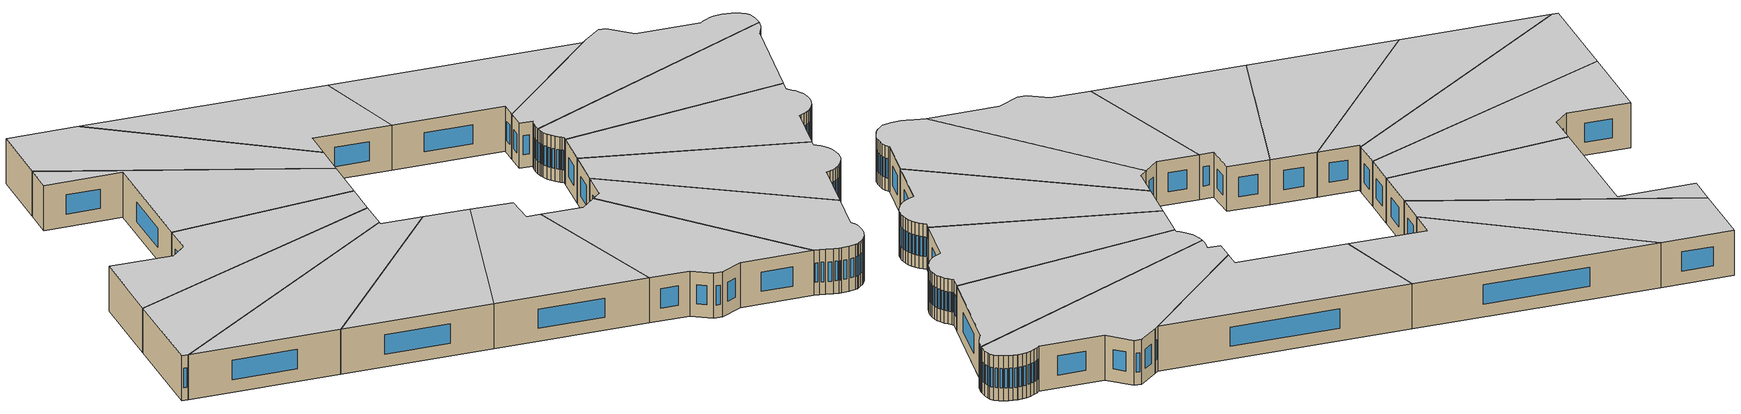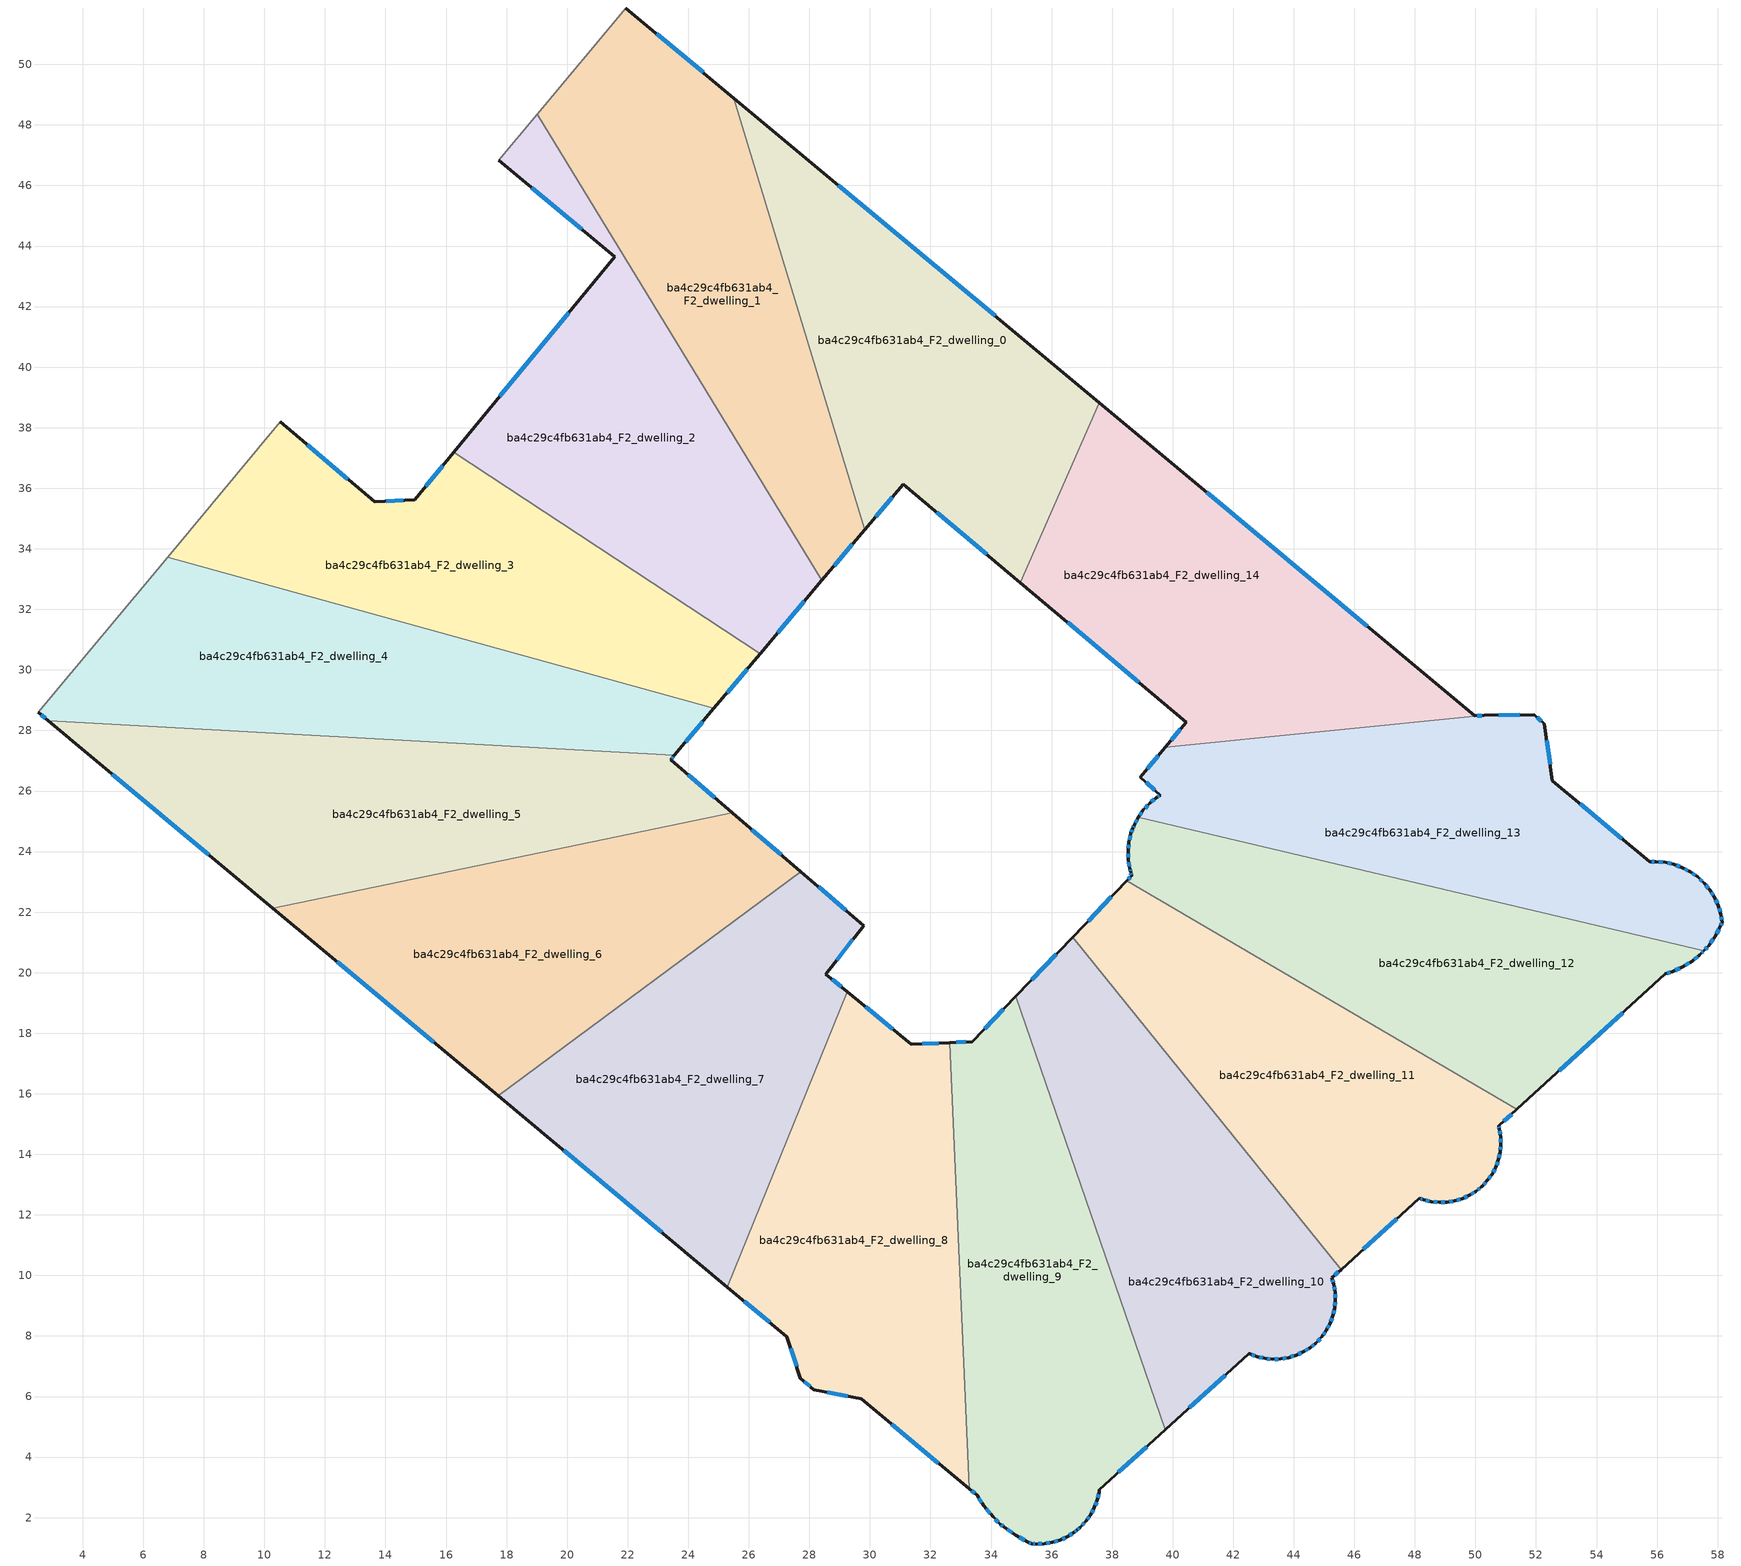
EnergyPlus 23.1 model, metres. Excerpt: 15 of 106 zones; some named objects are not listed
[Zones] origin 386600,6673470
ba4c29c4fb631ab4_F2_dwelling_0
 floor to ba4c29c4fb631ab4_F1_dwelling_0 (EU_floor_Construction): 37.58,38.82 34.97,32.89 31.1,36.14 29.83,34.63 25.51,48.88 z6
 wall outside (EU_wall_Construction): 29.83,34.63 31.1,36.14 34.97,32.89 / 37.58,38.82 25.51,48.88 z6:9
 wall to ba4c29c4fb631ab4_F2_dwelling_1 (EU_wall_Construction): 25.51,48.88 29.83,34.63 z6:9
 wall to ba4c29c4fb631ab4_F2_dwelling_14 (EU_wall_Construction): 34.97,32.89 37.58,38.82 z6:9
 window (EU_Window_Construction): 32.21,35.21 33.86,33.81 / 30.19,35.06 30.74,35.71 / 34.13,41.69 28.96,46.01 z6.86:8.14
 ceiling to ba4c29c4fb631ab4_F3_dwelling_0 (EU_floor_Construction): 34.97,32.89 37.58,38.82 25.51,48.88 29.83,34.63 31.1,36.14 z9
ba4c29c4fb631ab4_F2_dwelling_1
 floor to ba4c29c4fb631ab4_F1_dwelling_1 (EU_floor_Construction): 25.51,48.88 29.83,34.63 28.41,32.95 19.01,48.36 21.93,51.86 z6
 wall outside (EU_wall_Construction): 28.41,32.95 29.83,34.63 / 25.51,48.88 21.93,51.86 z6:9
 wall to ba4c29c4fb631ab4_F2_dwelling_2 (EU_wall_Construction): 19.01,48.36 28.41,32.95 z6:9
 wall adiabatic (EU_wall_Construction): 21.93,51.86 19.01,48.36 z6:9
 window (EU_Window_Construction): 28.82,33.43 29.42,34.15 / 24.49,49.73 22.95,51.01 z6.86:8.14
 ceiling to ba4c29c4fb631ab4_F3_dwelling_1 (EU_floor_Construction): 28.41,32.95 29.83,34.63 25.51,48.88 21.93,51.86 19.01,48.36 z9
ba4c29c4fb631ab4_F2_dwelling_10
 floor to ba4c29c4fb631ab4_F1_dwelling_10 (EU_floor_Construction): 36.7,21.17 45.56,10.19 45.26,9.92 45.32,9.71 45.37,9.45 45.38,9.18 45.35,8.92 45.29,8.66 45.2,8.42 45.08,8.18 44.92,7.97 44.74,7.78 44.72,7.76 44.54,7.61 44.32,7.47 44.08,7.36 43.83,7.29 43.57,7.24 43.3,7.23 43.04,7.26 42.79,7.32 42.54,7.41 42.52,7.42 39.76,4.91 34.82,19.21 z6
 wall outside (EU_wall_Construction): 39.76,4.91 42.52,7.42 42.54,7.41 42.79,7.32 43.04,7.26 43.3,7.23 43.57,7.24 43.83,7.29 44.08,7.36 44.32,7.47 44.54,7.61 44.72,7.76 44.74,7.78 44.92,7.97 45.08,8.18 45.2,8.42 45.29,8.66 45.35,8.92 45.38,9.18 45.37,9.45 45.32,9.71 45.26,9.92 45.56,10.19 / 36.7,21.17 34.82,19.21 z6:9
 wall to ba4c29c4fb631ab4_F2_dwelling_9 (EU_wall_Construction): 34.82,19.21 39.76,4.91 z6:9
 wall to ba4c29c4fb631ab4_F2_dwelling_11 (EU_wall_Construction): 45.56,10.19 36.7,21.17 z6:9
 window (EU_Window_Construction): 45.35,9.52 45.34,9.63 / 45.37,9.26 45.37,9.37 / 45.36,8.99 45.37,9.11 / 45.31,8.74 45.33,8.85 / 45.23,8.49 45.27,8.59 / 45.11,8.25 45.16,8.35 / 44.97,8.03 45.03,8.12 / 44.8,7.83 44.87,7.92 / 44.59,7.65 44.67,7.71 / 44.38,7.51 44.48,7.57 / 44.15,7.39 44.25,7.44 / 43.9,7.31 44.01,7.34 / 43.64,7.25 43.75,7.27 / 43.38,7.23 43.49,7.24 / 43.12,7.25 43.23,7.24 / 42.86,7.3 42.97,7.27 / 42.61,7.38 42.72,7.34 / 40.55,5.63 41.73,6.7 / 36.16,20.61 35.35,19.77 / 45.35,10 45.47,10.12 / 45.3,9.77 45.28,9.86 z6.86:8.14
 ceiling to ba4c29c4fb631ab4_F3_dwelling_10 (EU_floor_Construction): 44.32,7.47 44.54,7.61 44.72,7.76 44.74,7.78 44.92,7.97 45.08,8.18 45.2,8.42 45.29,8.66 45.35,8.92 45.38,9.18 45.37,9.45 45.32,9.71 45.26,9.92 45.56,10.19 36.7,21.17 34.82,19.21 39.76,4.91 42.52,7.42 42.54,7.41 42.79,7.32 43.04,7.26 43.3,7.23 43.57,7.24 43.83,7.29 44.08,7.36 z9
ba4c29c4fb631ab4_F2_dwelling_11
 floor to ba4c29c4fb631ab4_F1_dwelling_11 (EU_floor_Construction): 51.36,15.48 50.77,14.94 50.79,14.84 50.83,14.59 50.84,14.33 50.82,14.07 50.76,13.82 50.67,13.58 50.55,13.35 50.4,13.14 50.22,12.95 50.2,12.93 50.02,12.78 49.8,12.65 49.57,12.54 49.32,12.46 49.06,12.42 48.8,12.41 48.55,12.44 48.29,12.49 48.14,12.55 45.56,10.19 36.7,21.17 38.48,23.03 z6
 wall outside (EU_wall_Construction): 45.56,10.19 48.14,12.55 48.29,12.49 48.55,12.44 48.8,12.41 49.06,12.42 49.32,12.46 49.57,12.54 49.8,12.65 50.02,12.78 50.2,12.93 50.22,12.95 50.4,13.14 50.55,13.35 50.67,13.58 50.76,13.82 50.82,14.07 50.84,14.33 50.83,14.59 50.79,14.84 50.77,14.94 51.36,15.48 / 38.48,23.03 36.7,21.17 z6:9
 wall to ba4c29c4fb631ab4_F2_dwelling_12 (EU_wall_Construction): 51.36,15.48 38.48,23.03 z6:9
 window (EU_Window_Construction): 50.82,14.66 50.8,14.77 / 50.84,14.4 50.84,14.51 / 50.83,14.15 50.84,14.26 / 50.78,13.89 50.8,14 / 50.7,13.65 50.73,13.75 / 50.58,13.41 50.64,13.51 / 50.44,13.2 50.51,13.29 / 50.27,13 50.35,13.08 / 50.07,12.82 50.15,12.89 / 49.86,12.69 49.96,12.74 / 49.63,12.57 49.73,12.62 / 49.39,12.48 49.5,12.52 / 49.14,12.43 49.25,12.45 / 48.88,12.41 48.99,12.42 / 48.62,12.43 48.73,12.42 / 48.37,12.48 48.47,12.45 / 48.19,12.53 48.25,12.51 / 46.3,10.87 47.4,11.87 / 37.97,22.5 37.21,21.7 / 50.94,15.09 51.19,15.33 / 50.78,14.87 50.77,14.91 z6.86:8.14
 ceiling to ba4c29c4fb631ab4_F3_dwelling_11 (EU_floor_Construction): 49.8,12.65 50.02,12.78 50.2,12.93 50.22,12.95 50.4,13.14 50.55,13.35 50.67,13.58 50.76,13.82 50.82,14.07 50.84,14.33 50.83,14.59 50.79,14.84 50.77,14.94 51.36,15.48 38.48,23.03 36.7,21.17 45.56,10.19 48.14,12.55 48.29,12.49 48.55,12.44 48.8,12.41 49.06,12.42 49.32,12.46 49.57,12.54 z9
ba4c29c4fb631ab4_F2_dwelling_12
 floor to ba4c29c4fb631ab4_F1_dwelling_12 (EU_floor_Construction): 57.55,20.73 57.45,20.62 57.41,20.59 57.16,20.38 56.84,20.19 56.51,20.03 56.27,19.96 51.36,15.48 38.48,23.03 38.65,23.2 38.61,23.33 38.59,23.43 38.54,23.72 38.53,24.02 38.56,24.31 38.62,24.6 38.68,24.76 38.72,24.88 38.86,25.13 z6
 wall outside (EU_wall_Construction): 51.36,15.48 56.27,19.96 56.51,20.03 56.84,20.19 57.16,20.38 57.41,20.59 57.45,20.62 57.55,20.73 / 38.86,25.13 38.72,24.88 38.68,24.76 38.62,24.6 38.56,24.31 38.53,24.02 38.54,23.72 38.59,23.43 38.61,23.33 38.65,23.2 38.48,23.03 z6:9
 wall to ba4c29c4fb631ab4_F2_dwelling_13 (EU_wall_Construction): 57.55,20.73 38.86,25.13 z6:9
 window (EU_Window_Construction): 57.23,20.44 57.34,20.53 / 56.93,20.24 57.07,20.33 / 56.6,20.08 56.75,20.14 / 56.34,19.98 56.44,20.01 / 52.77,16.76 54.87,18.68 / 38.6,23.15 38.53,23.08 / 38.62,23.29 38.64,23.24 / 38.59,23.4 38.61,23.36 / 38.55,23.64 38.57,23.52 / 38.53,23.93 38.54,23.81 / 38.55,24.23 38.54,24.1 / 38.6,24.52 38.57,24.39 / 38.66,24.72 38.64,24.65 / 38.71,24.84 38.69,24.79 / 38.82,25.06 38.76,24.95 / 57.48,20.65 57.52,20.7 z6.86:8.14
 ceiling to ba4c29c4fb631ab4_F3_dwelling_12 (EU_floor_Construction): 56.27,19.96 56.51,20.03 56.84,20.19 57.16,20.38 57.41,20.59 57.45,20.62 57.55,20.73 38.86,25.13 38.72,24.88 38.68,24.76 38.62,24.6 38.56,24.31 38.53,24.02 38.54,23.72 38.59,23.43 38.61,23.33 38.65,23.2 38.48,23.03 51.36,15.48 z9
ba4c29c4fb631ab4_F2_dwelling_13
 floor to ba4c29c4fb631ab4_F1_dwelling_13 (EU_floor_Construction): 56.56,23.58 56.83,23.47 57.09,23.33 57.34,23.16 57.35,23.15 57.55,22.96 57.74,22.73 57.9,22.48 58.02,22.21 58.11,21.93 58.15,21.67 58.09,21.53 57.92,21.2 57.7,20.89 57.55,20.73 38.86,25.13 39.03,25.38 39.23,25.59 39.46,25.78 39.6,25.87 38.93,26.45 39.75,27.44 50.3,28.49 51.94,28.52 52.28,28.22 52.54,26.34 55.76,23.67 55.97,23.67 56.27,23.64 z6
 wall outside (EU_wall_Construction): 57.55,20.73 57.7,20.89 57.92,21.2 58.09,21.53 58.15,21.67 58.11,21.93 58.02,22.21 57.9,22.48 57.74,22.73 57.55,22.96 57.35,23.15 57.34,23.16 57.09,23.33 56.83,23.47 56.56,23.58 56.27,23.64 55.97,23.67 55.76,23.67 52.54,26.34 52.28,28.22 51.94,28.52 50.3,28.49 / 39.75,27.44 38.93,26.45 39.6,25.87 39.46,25.78 39.23,25.59 39.03,25.38 38.86,25.13 z6:9
 wall to ba4c29c4fb631ab4_F2_dwelling_14 (EU_wall_Construction): 50.3,28.49 39.75,27.44 z6:9
 window (EU_Window_Construction): 56.75,23.5 56.64,23.55 / 57.02,23.37 56.91,23.43 / 57.27,23.21 57.16,23.28 / 57.5,23.01 57.41,23.09 / 57.69,22.8 57.61,22.89 / 57.85,22.55 57.79,22.66 / 57.98,22.29 57.93,22.4 / 58.08,22.01 58.04,22.13 / 58.14,21.74 58.12,21.85 / 58.11,21.57 58.14,21.63 / 57.97,21.29 58.04,21.43 / 57.76,20.98 57.86,21.11 / 57.59,20.77 57.66,20.85 / 38.99,25.31 38.91,25.2 / 39.18,25.53 39.09,25.44 / 39.4,25.72 39.3,25.64 / 39.56,25.84 39.5,25.8 / 39.12,26.28 39.41,26.03 / 39.52,27.16 39.17,26.73 / 51.47,28.51 50.77,28.5 / 52.18,28.3 52.04,28.43 / 52.47,26.88 52.35,27.68 / 54.84,24.43 53.46,25.58 / 55.91,23.67 55.82,23.67 / 56.18,23.65 56.06,23.66 / 56.47,23.59 56.35,23.62 z6.86:8.14
 ceiling to ba4c29c4fb631ab4_F3_dwelling_13 (EU_floor_Construction): 57.7,20.89 57.92,21.2 58.09,21.53 58.15,21.67 58.11,21.93 58.02,22.21 57.9,22.48 57.74,22.73 57.55,22.96 57.35,23.15 57.34,23.16 57.09,23.33 56.83,23.47 56.56,23.58 56.27,23.64 55.97,23.67 55.76,23.67 52.54,26.34 52.28,28.22 51.94,28.52 50.3,28.49 39.75,27.44 38.93,26.45 39.6,25.87 39.46,25.78 39.23,25.59 39.03,25.38 38.86,25.13 57.55,20.73 z9
ba4c29c4fb631ab4_F2_dwelling_14
 floor to ba4c29c4fb631ab4_F1_dwelling_14 (EU_floor_Construction): 50.3,28.49 39.75,27.44 40.44,28.28 34.97,32.89 37.58,38.82 49.97,28.49 z6
 wall outside (EU_wall_Construction): 34.97,32.89 40.44,28.28 39.75,27.44 / 50.3,28.49 49.97,28.49 37.58,38.82 z6:9
 window (EU_Window_Construction): 40.25,28.04 39.95,27.68 / 36.53,31.57 38.88,29.59 / 46.43,31.44 41.12,35.87 / 50.2,28.49 50.06,28.49 z6.86:8.14
 ceiling to ba4c29c4fb631ab4_F3_dwelling_14 (EU_floor_Construction): 50.3,28.49 49.97,28.49 37.58,38.82 34.97,32.89 40.44,28.28 39.75,27.44 z9
ba4c29c4fb631ab4_F2_dwelling_2
 floor to ba4c29c4fb631ab4_F1_dwelling_2 (EU_floor_Construction): 21.57,43.64 17.74,46.83 19.01,48.36 28.41,32.95 26.38,30.54 16.26,37.19 z6
 wall outside (EU_wall_Construction): 26.38,30.54 28.41,32.95 / 17.74,46.83 21.57,43.64 16.26,37.19 z6:9
 wall adiabatic (EU_wall_Construction): 19.01,48.36 17.74,46.83 z6:9
 wall to ba4c29c4fb631ab4_F2_dwelling_3 (EU_wall_Construction): 16.26,37.19 26.38,30.54 z6:9
 window (EU_Window_Construction): 26.96,31.23 27.83,32.26 / 20.05,41.8 17.78,39.03 / 18.83,45.92 20.48,44.56 z6.86:8.14
 ceiling to ba4c29c4fb631ab4_F3_dwelling_2 (EU_floor_Construction): 26.38,30.54 28.41,32.95 19.01,48.36 17.74,46.83 21.57,43.64 16.26,37.19 z9
ba4c29c4fb631ab4_F2_dwelling_3
 floor to ba4c29c4fb631ab4_F1_dwelling_3 (EU_floor_Construction): 26.38,30.54 24.85,28.73 6.8,33.72 10.53,38.19 13.65,35.55 14.97,35.62 16.26,37.19 z6
 wall outside (EU_wall_Construction): 16.26,37.19 14.97,35.62 13.65,35.55 10.53,38.19 / 24.85,28.73 26.38,30.54 z6:9
 wall to ba4c29c4fb631ab4_F2_dwelling_4 (EU_wall_Construction): 6.8,33.72 24.85,28.73 z6:9
 wall adiabatic (EU_wall_Construction): 10.53,38.19 6.8,33.72 z6:9
 window (EU_Window_Construction): 14.59,35.6 14.02,35.57 / 15.89,36.74 15.34,36.07 / 25.29,29.25 25.94,30.02 / 12.76,36.3 11.42,37.44 z6.86:8.14
 ceiling to ba4c29c4fb631ab4_F3_dwelling_3 (EU_floor_Construction): 24.85,28.73 26.38,30.54 16.26,37.19 14.97,35.62 13.65,35.55 10.53,38.19 6.8,33.72 z9
ba4c29c4fb631ab4_F2_dwelling_4
 floor to ba4c29c4fb631ab4_F1_dwelling_4 (EU_floor_Construction): 24.85,28.73 23.53,27.17 2.86,28.32 2.53,28.59 6.8,33.72 z6
 wall outside (EU_wall_Construction): 23.53,27.17 24.85,28.73 / 2.53,28.59 2.86,28.32 z6:9
 wall to ba4c29c4fb631ab4_F2_dwelling_5 (EU_wall_Construction): 2.86,28.32 23.53,27.17 z6:9
 wall adiabatic (EU_wall_Construction): 6.8,33.72 2.53,28.59 z6:9
 window (EU_Window_Construction): 23.91,27.62 24.47,28.29 / 2.63,28.51 2.77,28.4 z6.86:8.14
 ceiling to ba4c29c4fb631ab4_F3_dwelling_4 (EU_floor_Construction): 23.53,27.17 24.85,28.73 6.8,33.72 2.53,28.59 2.86,28.32 z9
ba4c29c4fb631ab4_F2_dwelling_5
 floor to ba4c29c4fb631ab4_F1_dwelling_5 (EU_floor_Construction): 23.53,27.17 23.42,27.03 25.45,25.28 10.28,22.13 2.86,28.32 z6
 wall outside (EU_wall_Construction): 25.45,25.28 23.42,27.03 23.53,27.17 / 2.86,28.32 10.28,22.13 z6:9
 wall to ba4c29c4fb631ab4_F2_dwelling_6 (EU_wall_Construction): 10.28,22.13 25.45,25.28 z6:9
 window (EU_Window_Construction): 23.45,27.07 23.5,27.13 / 24.87,25.78 24,26.53 / 4.98,26.55 8.16,23.9 z6.86:8.14
 ceiling to ba4c29c4fb631ab4_F3_dwelling_5 (EU_floor_Construction): 25.45,25.28 23.42,27.03 23.53,27.17 2.86,28.32 10.28,22.13 z9
ba4c29c4fb631ab4_F2_dwelling_6
 floor to ba4c29c4fb631ab4_F1_dwelling_6 (EU_floor_Construction): 27.71,23.34 17.72,15.93 10.28,22.13 25.45,25.28 z6
 wall outside (EU_wall_Construction): 27.71,23.34 25.45,25.28 / 10.28,22.13 17.72,15.93 z6:9
 wall to ba4c29c4fb631ab4_F2_dwelling_7 (EU_wall_Construction): 17.72,15.93 27.71,23.34 z6:9
 window (EU_Window_Construction): 27.07,23.9 26.1,24.73 / 12.41,20.36 15.59,17.7 z6.86:8.14
 ceiling to ba4c29c4fb631ab4_F3_dwelling_6 (EU_floor_Construction): 27.71,23.34 25.45,25.28 10.28,22.13 17.72,15.93 z9
ba4c29c4fb631ab4_F2_dwelling_7
 floor to ba4c29c4fb631ab4_F1_dwelling_7 (EU_floor_Construction): 29.79,21.56 28.55,19.95 29.25,19.37 25.29,9.62 17.72,15.93 27.71,23.34 z6
 wall outside (EU_wall_Construction): 29.25,19.37 28.55,19.95 29.79,21.56 27.71,23.34 / 17.72,15.93 25.29,9.62 z6:9
 wall to ba4c29c4fb631ab4_F2_dwelling_8 (EU_wall_Construction): 25.29,9.62 29.25,19.37 z6:9
 window (EU_Window_Construction): 29.2,22.07 28.31,22.83 / 28.9,20.41 29.44,21.1 / 29.05,19.53 28.75,19.78 / 19.88,14.13 23.13,11.42 z6.86:8.14
 ceiling to ba4c29c4fb631ab4_F3_dwelling_7 (EU_floor_Construction): 25.29,9.62 29.25,19.37 28.55,19.95 29.79,21.56 27.71,23.34 17.72,15.93 z9
ba4c29c4fb631ab4_F2_dwelling_8
 floor to ba4c29c4fb631ab4_F1_dwelling_8 (EU_floor_Construction): 32.63,17.69 33.28,2.95 29.71,5.93 28.15,6.23 27.71,6.6 27.25,7.98 25.29,9.62 29.25,19.37 31.36,17.63 z6
 wall outside (EU_wall_Construction): 25.29,9.62 27.25,7.98 27.71,6.6 28.15,6.23 29.71,5.93 33.28,2.95 / 32.63,17.69 31.36,17.63 29.25,19.37 z6:9
 wall to ba4c29c4fb631ab4_F2_dwelling_9 (EU_wall_Construction): 33.28,2.95 32.63,17.69 z6:9
 window (EU_Window_Construction): 27.83,6.49 28.02,6.33 / 27.38,7.59 27.58,6.99 / 25.85,9.15 26.69,8.45 / 30.76,18.13 29.86,18.87 / 32.27,17.67 31.72,17.65 / 30.73,5.08 32.26,3.8 / 28.6,6.14 29.26,6.02 z6.86:8.14
 ceiling to ba4c29c4fb631ab4_F3_dwelling_8 (EU_floor_Construction): 33.28,2.95 32.63,17.69 31.36,17.63 29.25,19.37 25.29,9.62 27.25,7.98 27.71,6.6 28.15,6.23 29.71,5.93 z9
ba4c29c4fb631ab4_F2_dwelling_9
 floor to ba4c29c4fb631ab4_F1_dwelling_9 (EU_floor_Construction): 34.82,19.21 39.76,4.91 37.58,2.92 37.57,2.85 37.51,2.59 37.42,2.33 37.29,2.1 37.14,1.88 36.95,1.68 36.83,1.58 36.75,1.51 36.52,1.37 36.28,1.26 36.02,1.18 35.76,1.14 35.49,1.13 35.35,1.14 35.24,1.19 34.81,1.41 34.42,1.69 34.31,1.78 34.07,2.02 33.76,2.39 33.54,2.74 33.28,2.95 32.63,17.69 33.38,17.72 z6
 wall outside (EU_wall_Construction): 33.28,2.95 33.54,2.74 33.76,2.39 34.07,2.02 34.31,1.78 34.42,1.69 34.81,1.41 35.24,1.19 35.35,1.14 35.49,1.13 35.76,1.14 36.02,1.18 36.28,1.26 36.52,1.37 36.75,1.51 36.83,1.58 36.95,1.68 37.14,1.88 37.29,2.1 37.42,2.33 37.51,2.59 37.57,2.85 37.58,2.92 39.76,4.91 / 34.82,19.21 33.38,17.72 32.63,17.69 z6:9
 window (EU_Window_Construction): 37.53,2.66 37.55,2.77 / 37.44,2.41 37.48,2.51 / 37.33,2.17 37.38,2.27 / 37.18,1.94 37.25,2.04 / 37.01,1.74 37.08,1.82 / 36.87,1.61 36.92,1.65 / 36.77,1.53 36.81,1.56 / 36.58,1.41 36.68,1.47 / 36.35,1.29 36.45,1.34 / 36.09,1.21 36.2,1.24 / 35.83,1.15 35.95,1.17 / 35.57,1.13 35.68,1.14 / 35.39,1.14 35.45,1.13 / 35.27,1.17 35.32,1.15 / 34.93,1.35 35.11,1.25 / 34.53,1.61 34.7,1.49 / 34.34,1.76 34.39,1.72 / 34.14,1.95 34.24,1.85 / 33.85,2.29 33.98,2.13 / 33.6,2.64 33.7,2.49 / 33.36,2.89 33.47,2.8 / 33.17,17.71 32.85,17.7 / 34.41,18.79 33.79,18.15 / 38.2,3.49 39.14,4.34 z6.86:8.14
 ceiling to ba4c29c4fb631ab4_F3_dwelling_9 (EU_floor_Construction): 37.42,2.33 37.51,2.59 37.57,2.85 37.58,2.92 39.76,4.91 34.82,19.21 33.38,17.72 32.63,17.69 33.28,2.95 33.54,2.74 33.76,2.39 34.07,2.02 34.31,1.78 34.42,1.69 34.81,1.41 35.24,1.19 35.35,1.14 35.49,1.13 35.76,1.14 36.02,1.18 36.28,1.26 36.52,1.37 36.75,1.51 36.83,1.58 36.95,1.68 37.14,1.88 37.29,2.1 z9
[Building]
EU S2 Campaign: North Axis=0; Terrain=City; Solar Distribution=FullExterior
[Site:Location]
Helsinki-Vantaa.AP: Latitude=60.317; Longitude=24.963; Time Zone=2; Elevation=54.6
[SizingPeriod:WeatherFileDays]
AnnualSizingPeriod: Begin Month=1; Begin Day of Month=1; End Month=12; End Day of Month=31; Day of Week for Start Day=Monday; Use Weather File Daylight Saving Period=No; Use Weather File Rain and Snow Indicators=No
[MATERIAL]
EU_InternalMass_Material: Roughness=MediumRough; Thickness=0.1; Conductivity=1; Density=1800; Specific Heat=900; Thermal Absorptance=0.9; Solar Absorptance=0.7; Visible Absorptance=0.7
[MATERIAL:NOMASS] Roughness=MediumRough; Thermal Absorptance=0.9; Solar Absorptance=0.7; Visible Absorptance=0.7
Name | Thermal Resistance
EU_wall_NoMass | 1.10183
EU_floor_NoMass | 1.70606
[WINDOWMATERIAL:SIMPLEGLAZINGSYSTEM]
EU_Window_SimpleGlazing: UFactor=3.11035; Solar Heat Gain Coefficient=0.8; Visible Transmittance=0.8
[CONSTRUCTION]
EU_wall_Construction: EU_wall_NoMass
EU_floor_Construction: EU_floor_NoMass
EU_Window_Construction: EU_Window_SimpleGlazing
EU_InternalMass_Construction: EU_InternalMass_Material
[ZONE] Type=1; Multiplier=1; Ceiling Height=autocalculate; Floor Area=autocalculate; Part of Total Floor Area=Yes
Name | Volume
ba4c29c4fb631ab4_F2_dwelling_0; ba4c29c4fb631ab4_F2_dwelling_5 | 230.488
ba4c29c4fb631ab4_F2_dwelling_1 | 230.473
ba4c29c4fb631ab4_F2_dwelling_10 | 230.471
ba4c29c4fb631ab4_F2_dwelling_11 | 230.487
ba4c29c4fb631ab4_F2_dwelling_12 | 230.502
ba4c29c4fb631ab4_F2_dwelling_13 | 230.372
ba4c29c4fb631ab4_F2_dwelling_14 | 230.485
ba4c29c4fb631ab4_F2_dwelling_2 | 230.49
ba4c29c4fb631ab4_F2_dwelling_3 | 230.47
ba4c29c4fb631ab4_F2_dwelling_4 | 230.494
ba4c29c4fb631ab4_F2_dwelling_6 | 230.483
ba4c29c4fb631ab4_F2_dwelling_7 | 230.478
ba4c29c4fb631ab4_F2_dwelling_8 | 230.479
ba4c29c4fb631ab4_F2_dwelling_9 | 230.489
[INTERNALMASS] Construction=EU_InternalMass_Construction
Name | Zone or ZoneList | Surface Area
ba4c29c4fb631ab4_F2_dwelling_0_EU_InternalMass | ba4c29c4fb631ab4_F2_dwelling_0 | 76.8293
ba4c29c4fb631ab4_F2_dwelling_1_EU_InternalMass | ba4c29c4fb631ab4_F2_dwelling_1 | 76.8245
ba4c29c4fb631ab4_F2_dwelling_2_EU_InternalMass | ba4c29c4fb631ab4_F2_dwelling_2 | 76.8304
ba4c29c4fb631ab4_F2_dwelling_3_EU_InternalMass | ba4c29c4fb631ab4_F2_dwelling_3 | 76.8234
ba4c29c4fb631ab4_F2_dwelling_4_EU_InternalMass | ba4c29c4fb631ab4_F2_dwelling_4 | 76.8314
ba4c29c4fb631ab4_F2_dwelling_5_EU_InternalMass | ba4c29c4fb631ab4_F2_dwelling_5 | 76.829
ba4c29c4fb631ab4_F2_dwelling_6_EU_InternalMass | ba4c29c4fb631ab4_F2_dwelling_6 | 76.8279
ba4c29c4fb631ab4_F2_dwelling_7_EU_InternalMass | ba4c29c4fb631ab4_F2_dwelling_7 | 76.8261
ba4c29c4fb631ab4_F2_dwelling_8_EU_InternalMass | ba4c29c4fb631ab4_F2_dwelling_8 | 76.8259
ba4c29c4fb631ab4_F2_dwelling_9_EU_InternalMass | ba4c29c4fb631ab4_F2_dwelling_9 | 76.8306
ba4c29c4fb631ab4_F2_dwelling_10_EU_InternalMass | ba4c29c4fb631ab4_F2_dwelling_10 | 76.8239
ba4c29c4fb631ab4_F2_dwelling_11_EU_InternalMass | ba4c29c4fb631ab4_F2_dwelling_11 | 76.8288
ba4c29c4fb631ab4_F2_dwelling_12_EU_InternalMass | ba4c29c4fb631ab4_F2_dwelling_12 | 76.8343
ba4c29c4fb631ab4_F2_dwelling_13_EU_InternalMass | ba4c29c4fb631ab4_F2_dwelling_13 | 76.8327
ba4c29c4fb631ab4_F2_dwelling_14_EU_InternalMass | ba4c29c4fb631ab4_F2_dwelling_14 | 76.8286
[OTHEREQUIPMENT] Fuel Type=Electricity; Design Level Calculation Method=Watts/Area; Power per Zone Floor Area=1; Fraction Latent=0; Fraction Radiant=0; Fraction Lost=0; Carbon Dioxide Generation Rate=0; EndUse Subcategory=EU_Step8_InternalGains
Name | Zone or ZoneList or Space or SpaceList | Schedule
EU_Step8_InternalGain_ba4c29c4fb631ab4_F2_dwelling_0_f000 | ba4c29c4fb631ab4_F2_dwelling_0 | EU_Step8_GainSchedule_ba4c29c4fb631ab4_F2_dwelling_0_f000
EU_Step8_InternalGain_ba4c29c4fb631ab4_F2_dwelling_1_f000 | ba4c29c4fb631ab4_F2_dwelling_1 | EU_Step8_GainSchedule_ba4c29c4fb631ab4_F2_dwelling_1_f000
EU_Step8_InternalGain_ba4c29c4fb631ab4_F2_dwelling_2_f000 | ba4c29c4fb631ab4_F2_dwelling_2 | EU_Step8_GainSchedule_ba4c29c4fb631ab4_F2_dwelling_2_f000
EU_Step8_InternalGain_ba4c29c4fb631ab4_F2_dwelling_3_f000 | ba4c29c4fb631ab4_F2_dwelling_3 | EU_Step8_GainSchedule_ba4c29c4fb631ab4_F2_dwelling_3_f000
EU_Step8_InternalGain_ba4c29c4fb631ab4_F2_dwelling_4_f000 | ba4c29c4fb631ab4_F2_dwelling_4 | EU_Step8_GainSchedule_ba4c29c4fb631ab4_F2_dwelling_4_f000
EU_Step8_InternalGain_ba4c29c4fb631ab4_F2_dwelling_5_f000 | ba4c29c4fb631ab4_F2_dwelling_5 | EU_Step8_GainSchedule_ba4c29c4fb631ab4_F2_dwelling_5_f000
EU_Step8_InternalGain_ba4c29c4fb631ab4_F2_dwelling_6_f000 | ba4c29c4fb631ab4_F2_dwelling_6 | EU_Step8_GainSchedule_ba4c29c4fb631ab4_F2_dwelling_6_f000
EU_Step8_InternalGain_ba4c29c4fb631ab4_F2_dwelling_7_f000 | ba4c29c4fb631ab4_F2_dwelling_7 | EU_Step8_GainSchedule_ba4c29c4fb631ab4_F2_dwelling_7_f000
EU_Step8_InternalGain_ba4c29c4fb631ab4_F2_dwelling_8_f000 | ba4c29c4fb631ab4_F2_dwelling_8 | EU_Step8_GainSchedule_ba4c29c4fb631ab4_F2_dwelling_8_f000
EU_Step8_InternalGain_ba4c29c4fb631ab4_F2_dwelling_9_f000 | ba4c29c4fb631ab4_F2_dwelling_9 | EU_Step8_GainSchedule_ba4c29c4fb631ab4_F2_dwelling_9_f000
EU_Step8_InternalGain_ba4c29c4fb631ab4_F2_dwelling_10_f000 | ba4c29c4fb631ab4_F2_dwelling_10 | EU_Step8_GainSchedule_ba4c29c4fb631ab4_F2_dwelling_10_f000
EU_Step8_InternalGain_ba4c29c4fb631ab4_F2_dwelling_11_f000 | ba4c29c4fb631ab4_F2_dwelling_11 | EU_Step8_GainSchedule_ba4c29c4fb631ab4_F2_dwelling_11_f000
EU_Step8_InternalGain_ba4c29c4fb631ab4_F2_dwelling_12_f000 | ba4c29c4fb631ab4_F2_dwelling_12 | EU_Step8_GainSchedule_ba4c29c4fb631ab4_F2_dwelling_12_f000
EU_Step8_InternalGain_ba4c29c4fb631ab4_F2_dwelling_13_f000 | ba4c29c4fb631ab4_F2_dwelling_13 | EU_Step8_GainSchedule_ba4c29c4fb631ab4_F2_dwelling_13_f000
EU_Step8_InternalGain_ba4c29c4fb631ab4_F2_dwelling_14_f000 | ba4c29c4fb631ab4_F2_dwelling_14 | EU_Step8_GainSchedule_ba4c29c4fb631ab4_F2_dwelling_14_f000
[ZONEVENTILATION:DESIGNFLOWRATE] Schedule=EU_AlwaysOn; Design Flow Rate Calculation Method=AirChanges/Hour; Air Changes per Hour=0.756316; Ventilation Type=Natural; Fan Pressure Rise=0; Fan Total Efficiency=1; Constant Term Coefficient=1; Temperature Term Coefficient=0; Velocity Term Coefficient=0; Velocity Squared Term Coefficient=0; Minimum Indoor Temperature=-100; Maximum Indoor Temperature=100; Delta Temperature=-100; Minimum Outdoor Temperature=-100; Maximum Outdoor Temperature=100; Maximum Wind Speed=40
Name | Zone or ZoneList or Space or SpaceList
EU_ConstantAir_ba4c29c4fb631ab4_F2_dwelling_0 | ba4c29c4fb631ab4_F2_dwelling_0
EU_ConstantAir_ba4c29c4fb631ab4_F2_dwelling_1 | ba4c29c4fb631ab4_F2_dwelling_1
EU_ConstantAir_ba4c29c4fb631ab4_F2_dwelling_2 | ba4c29c4fb631ab4_F2_dwelling_2
EU_ConstantAir_ba4c29c4fb631ab4_F2_dwelling_3 | ba4c29c4fb631ab4_F2_dwelling_3
EU_ConstantAir_ba4c29c4fb631ab4_F2_dwelling_4 | ba4c29c4fb631ab4_F2_dwelling_4
EU_ConstantAir_ba4c29c4fb631ab4_F2_dwelling_5 | ba4c29c4fb631ab4_F2_dwelling_5
EU_ConstantAir_ba4c29c4fb631ab4_F2_dwelling_6 | ba4c29c4fb631ab4_F2_dwelling_6
EU_ConstantAir_ba4c29c4fb631ab4_F2_dwelling_7 | ba4c29c4fb631ab4_F2_dwelling_7
EU_ConstantAir_ba4c29c4fb631ab4_F2_dwelling_8 | ba4c29c4fb631ab4_F2_dwelling_8
EU_ConstantAir_ba4c29c4fb631ab4_F2_dwelling_9 | ba4c29c4fb631ab4_F2_dwelling_9
EU_ConstantAir_ba4c29c4fb631ab4_F2_dwelling_10 | ba4c29c4fb631ab4_F2_dwelling_10
EU_ConstantAir_ba4c29c4fb631ab4_F2_dwelling_11 | ba4c29c4fb631ab4_F2_dwelling_11
EU_ConstantAir_ba4c29c4fb631ab4_F2_dwelling_12 | ba4c29c4fb631ab4_F2_dwelling_12
EU_ConstantAir_ba4c29c4fb631ab4_F2_dwelling_13 | ba4c29c4fb631ab4_F2_dwelling_13
EU_ConstantAir_ba4c29c4fb631ab4_F2_dwelling_14 | ba4c29c4fb631ab4_F2_dwelling_14
[HVACTEMPLATE:ZONE:IDEALLOADSAIRSYSTEM] System Availability Schedule=EU_AlwaysOn; Maximum Heating Supply Air Temperature=50; Minimum Cooling Supply Air Temperature=13; Maximum Heating Supply Air Humidity Ratio=0.0156; Minimum Cooling Supply Air Humidity Ratio=0.0077; Heating Limit=NoLimit; Cooling Limit=NoLimit; Heating Availability Schedule=EU_AlwaysOn; Cooling Availability Schedule=EU_CoolingOff; Dehumidification Control Type=ConstantSensibleHeatRatio; Cooling Sensible Heat Ratio=0.7; Dehumidification Setpoint=60; Humidification Control Type=None; Humidification Setpoint=30; Outdoor Air Method=None; Outdoor Air Flow Rate per Person=0.00944; Outdoor Air Flow Rate per Zone Floor Area=0; Outdoor Air Flow Rate per Zone=0; Demand Controlled Ventilation Type=None; Outdoor Air Economizer Type=NoEconomizer; Heat Recovery Type=None; Sensible Heat Recovery Effectiveness=0.7; Latent Heat Recovery Effectiveness=0.65
Name | Template Thermostat
ba4c29c4fb631ab4_F2_dwelling_0 | EU_HeatOnly_ba4c29c4fb631ab4_F2_dwelling_0
ba4c29c4fb631ab4_F2_dwelling_1 | EU_HeatOnly_ba4c29c4fb631ab4_F2_dwelling_1
ba4c29c4fb631ab4_F2_dwelling_2 | EU_HeatOnly_ba4c29c4fb631ab4_F2_dwelling_2
ba4c29c4fb631ab4_F2_dwelling_3 | EU_HeatOnly_ba4c29c4fb631ab4_F2_dwelling_3
ba4c29c4fb631ab4_F2_dwelling_4 | EU_HeatOnly_ba4c29c4fb631ab4_F2_dwelling_4
ba4c29c4fb631ab4_F2_dwelling_5 | EU_HeatOnly_ba4c29c4fb631ab4_F2_dwelling_5
ba4c29c4fb631ab4_F2_dwelling_6 | EU_HeatOnly_ba4c29c4fb631ab4_F2_dwelling_6
ba4c29c4fb631ab4_F2_dwelling_7 | EU_HeatOnly_ba4c29c4fb631ab4_F2_dwelling_7
ba4c29c4fb631ab4_F2_dwelling_8 | EU_HeatOnly_ba4c29c4fb631ab4_F2_dwelling_8
ba4c29c4fb631ab4_F2_dwelling_9 | EU_HeatOnly_ba4c29c4fb631ab4_F2_dwelling_9
ba4c29c4fb631ab4_F2_dwelling_10 | EU_HeatOnly_ba4c29c4fb631ab4_F2_dwelling_10
ba4c29c4fb631ab4_F2_dwelling_11 | EU_HeatOnly_ba4c29c4fb631ab4_F2_dwelling_11
ba4c29c4fb631ab4_F2_dwelling_12 | EU_HeatOnly_ba4c29c4fb631ab4_F2_dwelling_12
ba4c29c4fb631ab4_F2_dwelling_13 | EU_HeatOnly_ba4c29c4fb631ab4_F2_dwelling_13
ba4c29c4fb631ab4_F2_dwelling_14 | EU_HeatOnly_ba4c29c4fb631ab4_F2_dwelling_14
[SIZING:ZONE] Zone Cooling Design Supply Air Temperature Input Method=SupplyAirTemperature; Zone Cooling Design Supply Air Temperature=13; Zone Heating Design Supply Air Temperature Input Method=SupplyAirTemperature; Zone Heating Design Supply Air Temperature=50; Zone Cooling Design Supply Air Humidity Ratio=0.008; Zone Heating Design Supply Air Humidity Ratio=0.008; Cooling Design Air Flow Method=DesignDay; Cooling Design Air Flow Rate=0; Cooling Minimum Air Flow per Zone Floor Area=0.000762; Cooling Minimum Air Flow=0; Cooling Minimum Air Flow Fraction=0.2; Heating Design Air Flow Method=DesignDay; Heating Design Air Flow Rate=0; Heating Maximum Air Flow per Zone Floor Area=0.002032; Heating Maximum Air Flow=0.141576; Heating Maximum Air Flow Fraction=0.3; Account for Dedicated Outdoor Air System=No; Dedicated Outdoor Air System Control Strategy=NeutralSupplyAir; Dedicated Outdoor Air Low Setpoint Temperature for Design=autosize; Dedicated Outdoor Air High Setpoint Temperature for Design=autosize; Zone Load Sizing Method=Sensible Load Only No Latent Load; Zone Latent Cooling Design Supply Air Humidity Ratio Input Method=HumidityRatioDifference; Zone Cooling Design Supply Air Humidity Ratio Difference=0.005; Zone Latent Heating Design Supply Air Humidity Ratio Input Method=HumidityRatioDifference; Zone Humidification Design Supply Air Humidity Ratio Difference=0.005
ba4c29c4fb631ab4_F2_dwelling_0; ba4c29c4fb631ab4_F2_dwelling_1; ba4c29c4fb631ab4_F2_dwelling_2; ba4c29c4fb631ab4_F2_dwelling_3; ba4c29c4fb631ab4_F2_dwelling_4; ba4c29c4fb631ab4_F2_dwelling_5; ba4c29c4fb631ab4_F2_dwelling_6; ba4c29c4fb631ab4_F2_dwelling_7; ba4c29c4fb631ab4_F2_dwelling_8; ba4c29c4fb631ab4_F2_dwelling_9; ba4c29c4fb631ab4_F2_dwelling_10; ba4c29c4fb631ab4_F2_dwelling_11; ba4c29c4fb631ab4_F2_dwelling_12; ba4c29c4fb631ab4_F2_dwelling_13; ba4c29c4fb631ab4_F2_dwelling_14
[SCHEDULE:CONSTANT]
Name | Hourly Value
EU_AlwaysOn | 1
EU_CoolingOff | 0
[SCHEDULE:FILE] Column Number=1; Rows to Skip at Top=0; Number of Hours of Data=8760; Column Separator=Comma; Interpolate to Timestep=No; Minutes per Item=60; Adjust Schedule for Daylight Savings=Yes
Name | File
EU_Step8_GainSchedule_ba4c29c4fb631ab4_F2_dwelling_0_f000 | ../../schedules/ba4c29c4fb631ab4/ba4c29c4fb631ab4_F2_dwelling_0_f000_gain.csv
EU_Step8_GainSchedule_ba4c29c4fb631ab4_F2_dwelling_1_f000 | ../../schedules/ba4c29c4fb631ab4/ba4c29c4fb631ab4_F2_dwelling_1_f000_gain.csv
EU_Step8_GainSchedule_ba4c29c4fb631ab4_F2_dwelling_2_f000 | ../../schedules/ba4c29c4fb631ab4/ba4c29c4fb631ab4_F2_dwelling_2_f000_gain.csv
EU_Step8_GainSchedule_ba4c29c4fb631ab4_F2_dwelling_3_f000 | ../../schedules/ba4c29c4fb631ab4/ba4c29c4fb631ab4_F2_dwelling_3_f000_gain.csv
EU_Step8_GainSchedule_ba4c29c4fb631ab4_F2_dwelling_4_f000 | ../../schedules/ba4c29c4fb631ab4/ba4c29c4fb631ab4_F2_dwelling_4_f000_gain.csv
EU_Step8_GainSchedule_ba4c29c4fb631ab4_F2_dwelling_5_f000 | ../../schedules/ba4c29c4fb631ab4/ba4c29c4fb631ab4_F2_dwelling_5_f000_gain.csv
EU_Step8_GainSchedule_ba4c29c4fb631ab4_F2_dwelling_6_f000 | ../../schedules/ba4c29c4fb631ab4/ba4c29c4fb631ab4_F2_dwelling_6_f000_gain.csv
EU_Step8_GainSchedule_ba4c29c4fb631ab4_F2_dwelling_7_f000 | ../../schedules/ba4c29c4fb631ab4/ba4c29c4fb631ab4_F2_dwelling_7_f000_gain.csv
EU_Step8_GainSchedule_ba4c29c4fb631ab4_F2_dwelling_8_f000 | ../../schedules/ba4c29c4fb631ab4/ba4c29c4fb631ab4_F2_dwelling_8_f000_gain.csv
EU_Step8_GainSchedule_ba4c29c4fb631ab4_F2_dwelling_9_f000 | ../../schedules/ba4c29c4fb631ab4/ba4c29c4fb631ab4_F2_dwelling_9_f000_gain.csv
EU_Step8_GainSchedule_ba4c29c4fb631ab4_F2_dwelling_10_f000 | ../../schedules/ba4c29c4fb631ab4/ba4c29c4fb631ab4_F2_dwelling_10_f000_gain.csv
EU_Step8_GainSchedule_ba4c29c4fb631ab4_F2_dwelling_11_f000 | ../../schedules/ba4c29c4fb631ab4/ba4c29c4fb631ab4_F2_dwelling_11_f000_gain.csv
EU_Step8_GainSchedule_ba4c29c4fb631ab4_F2_dwelling_12_f000 | ../../schedules/ba4c29c4fb631ab4/ba4c29c4fb631ab4_F2_dwelling_12_f000_gain.csv
EU_Step8_GainSchedule_ba4c29c4fb631ab4_F2_dwelling_13_f000 | ../../schedules/ba4c29c4fb631ab4/ba4c29c4fb631ab4_F2_dwelling_13_f000_gain.csv
EU_Step8_GainSchedule_ba4c29c4fb631ab4_F2_dwelling_14_f000 | ../../schedules/ba4c29c4fb631ab4/ba4c29c4fb631ab4_F2_dwelling_14_f000_gain.csv
